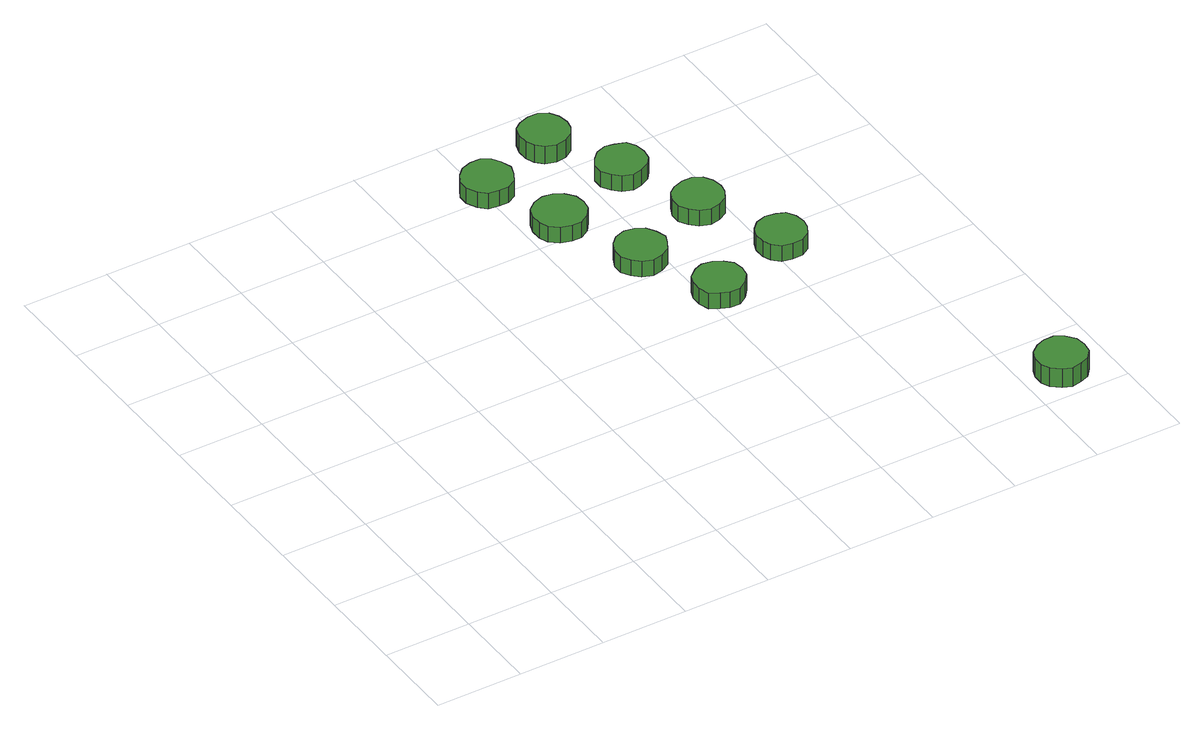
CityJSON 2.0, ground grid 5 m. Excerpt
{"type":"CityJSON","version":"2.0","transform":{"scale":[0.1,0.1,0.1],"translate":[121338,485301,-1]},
"CityObjects":{
"tree1":{"type":"SolitaryVegetationObject","attributes":{"function":"something"}},
"tree2":{"type":"SolitaryVegetationObject","attributes":{"function":"something"}},
"tree3":{"type":"SolitaryVegetationObject","attributes":{"function":"something"}},
"tree4":{"type":"SolitaryVegetationObject","attributes":{"function":"something"}},
"tree5":{"type":"SolitaryVegetationObject","attributes":{"function":"something"}},
"tree6":{"type":"SolitaryVegetationObject","attributes":{"function":"something"},"geometry":[{"type":"MultiSurface","lod":"1","boundaries":[[[0,1,2,3,4,5,6,7,8,9,10,11,12,13,14]],[[15,16,17,18,19,20,21,22,23,24,25,26,27,28,29]],[[0,29,28,1]],[[1,28,27,2]],[[2,27,26,3]],[[3,26,25,4]],[[4,25,24,5]],[[5,24,23,6]],[[6,23,22,7]],[[7,22,21,8]],[[8,21,20,9]],[[9,20,19,10]],[[10,19,18,11]],[[11,18,17,12]],[[12,17,16,13]],[[13,16,15,14]],[[14,15,29,0]]]}]},
"tree7":{"type":"SolitaryVegetationObject","attributes":{"function":"something"},"geometry":[{"type":"MultiSurface","lod":"1","boundaries":[[[30,31,32,33,34,35,36,37,38,39,40,41,42,43,44]],[[45,46,47,48,49,50,51,52,53,54,55,56,57,58,59]],[[30,59,58,31]],[[31,58,57,32]],[[32,57,56,33]],[[33,56,55,34]],[[34,55,54,35]],[[35,54,53,36]],[[36,53,52,37]],[[37,52,51,38]],[[38,51,50,39]],[[39,50,49,40]],[[40,49,48,41]],[[41,48,47,42]],[[42,47,46,43]],[[43,46,45,44]],[[44,45,59,30]]]}]},
"tree8":{"type":"SolitaryVegetationObject","attributes":{"function":"something"},"geometry":[{"type":"MultiSurface","lod":"1","boundaries":[[[60,61,62,63,64,65,66,67,68,69,70,71,72,73,74]],[[75,76,77,78,79,80,81,82,83,84,85,86,87,88,89]],[[60,89,88,61]],[[61,88,87,62]],[[62,87,86,63]],[[63,86,85,64]],[[64,85,84,65]],[[65,84,83,66]],[[66,83,82,67]],[[67,82,81,68]],[[68,81,80,69]],[[69,80,79,70]],[[70,79,78,71]],[[71,78,77,72]],[[72,77,76,73]],[[73,76,75,74]],[[74,75,89,60]]]}]},
"tree9":{"type":"SolitaryVegetationObject","attributes":{"function":"something"},"geometry":[{"type":"MultiSurface","lod":"1","boundaries":[[[90,91,92,93,94,95,96,97,98,99,100,101,102,103,104]],[[105,106,107,108,109,110,111,112,113,114,115,116,117,118,119]],[[90,119,118,91]],[[91,118,117,92]],[[92,117,116,93]],[[93,116,115,94]],[[94,115,114,95]],[[95,114,113,96]],[[96,113,112,97]],[[97,112,111,98]],[[98,111,110,99]],[[99,110,109,100]],[[100,109,108,101]],[[101,108,107,102]],[[102,107,106,103]],[[103,106,105,104]],[[104,105,119,90]]]}]},
"tree10":{"type":"SolitaryVegetationObject","attributes":{"function":"something"},"geometry":[{"type":"MultiSurface","lod":"1","boundaries":[[[120,121,122,123,124,125,126,127,128,129,130,131,132,133,134]],[[135,136,137,138,139,140,141,142,143,144,145,146,147,148,149]],[[120,149,148,121]],[[121,148,147,122]],[[122,147,146,123]],[[123,146,145,124]],[[124,145,144,125]],[[125,144,143,126]],[[126,143,142,127]],[[127,142,141,128]],[[128,141,140,129]],[[129,140,139,130]],[[130,139,138,131]],[[131,138,137,132]],[[132,137,136,133]],[[133,136,135,134]],[[134,135,149,120]]]}]},
"tree11":{"type":"SolitaryVegetationObject","attributes":{"function":"something"},"geometry":[{"type":"MultiSurface","lod":"1","boundaries":[[[150,151,152,153,154,155,156,157,158,159,160,161,162,163,164]],[[165,166,167,168,169,170,171,172,173,174,175,176,177,178,179]],[[150,179,178,151]],[[151,178,177,152]],[[152,177,176,153]],[[153,176,175,154]],[[154,175,174,155]],[[155,174,173,156]],[[156,173,172,157]],[[157,172,171,158]],[[158,171,170,159]],[[159,170,169,160]],[[160,169,168,161]],[[161,168,167,162]],[[162,167,166,163]],[[163,166,165,164]],[[164,165,179,150]]]}]},
"tree12":{"type":"SolitaryVegetationObject","attributes":{"function":"something"},"geometry":[{"type":"MultiSurface","lod":"1","boundaries":[[[180,181,182,183,184,185,186,187,188,189,190,191,192,193,194]],[[195,196,197,198,199,200,201,202,203,204,205,206,207,208,209]],[[180,209,208,181]],[[181,208,207,182]],[[182,207,206,183]],[[183,206,205,184]],[[184,205,204,185]],[[185,204,203,186]],[[186,203,202,187]],[[187,202,201,188]],[[188,201,200,189]],[[189,200,199,190]],[[190,199,198,191]],[[191,198,197,192]],[[192,197,196,193]],[[193,196,195,194]],[[194,195,209,180]]]}]},
"tree13":{"type":"SolitaryVegetationObject","attributes":{"function":"something"},"geometry":[{"type":"MultiSurface","lod":"1","boundaries":[[[210,211,212,213,214,215,216,217,218,219,220,221,222,223,224]],[[225,226,227,228,229,230,231,232,233,234,235,236,237,238,239]],[[210,239,238,211]],[[211,238,237,212]],[[212,237,236,213]],[[213,236,235,214]],[[214,235,234,215]],[[215,234,233,216]],[[216,233,232,217]],[[217,232,231,218]],[[218,231,230,219]],[[219,230,229,220]],[[220,229,228,221]],[[221,228,227,222]],[[222,227,226,223]],[[223,226,225,224]],[[224,225,239,210]]]}]},
"tree14":{"type":"SolitaryVegetationObject","attributes":{"function":"something"},"geometry":[{"type":"MultiSurface","lod":"1","boundaries":[[[240,241,242,243,244,245,246,247,248,249,250,251,252,253,254]],[[255,256,257,258,259,260,261,262,263,264,265,266,267,268,269]],[[240,269,268,241]],[[241,268,267,242]],[[242,267,266,243]],[[243,266,265,244]],[[244,265,264,245]],[[245,264,263,246]],[[246,263,262,247]],[[247,262,261,248]],[[248,261,260,249]],[[249,260,259,250]],[[250,259,258,251]],[[251,258,257,252]],[[252,257,256,253]],[[253,256,255,254]],[[254,255,269,240]]]}]},
"tree15":{"type":"SolitaryVegetationObject","attributes":{"function":"something"}},
"tree16":{"type":"SolitaryVegetationObject","attributes":{"function":"something"}},
"tree17":{"type":"SolitaryVegetationObject","attributes":{"function":"something"}}
},
"vertices":[
[217,305,14],[215,311,14],[212,316,14],[207,319,14],[201,319,14],[195,317,14],[191,313,14],[188,308,14],[188,302,14],[191,296,14],[195,292,14],[201,291,14],[207,291,14],[212,294,14],[215,299,14],[215,299,4],[212,294,4],[207,291,4],[201,291,4],[195,292,4],[191,296,4],[188,302,4],[188,308,4],[191,313,4],[195,317,4],[201,319,4],[207,319,4],[212,316,4],[215,311,4],[217,305,4],
[233,260,14],[232,266,14],[228,271,14],[223,274,14],[217,275,14],[211,273,14],[206,269,14],[204,263,14],[204,257,14],[206,252,14],[211,248,14],[217,246,14],[223,246,14],[228,249,14],[232,254,14],[232,254,4],[228,249,4],[223,246,4],[217,246,4],[211,248,4],[206,252,4],[204,257,4],[204,263,4],[206,269,4],[211,273,4],[217,275,4],[223,274,4],[228,271,4],[232,266,4],[233,260,4],
[253,213,14],[251,219,14],[248,224,14],[243,227,14],[237,228,14],[231,226,14],[227,222,14],[224,216,14],[224,210,14],[227,205,14],[231,201,14],[237,199,14],[243,200,14],[248,203,14],[251,208,14],[251,208,4],[248,203,4],[243,200,4],[237,199,4],[231,201,4],[227,205,4],[224,210,4],[224,216,4],[227,222,4],[231,226,4],[237,228,4],[243,227,4],[248,224,4],[251,219,4],[253,213,4],
[272,169,14],[271,175,14],[267,179,14],[262,182,14],[256,183,14],[251,181,14],[246,177,14],[244,172,14],[244,166,14],[246,160,14],[251,157,14],[256,155,14],[262,155,14],[267,158,14],[271,163,14],[271,163,4],[267,158,4],[262,155,4],[256,155,4],[251,157,4],[246,160,4],[244,166,4],[244,172,4],[246,177,4],[251,181,4],[256,183,4],[262,182,4],[267,179,4],[271,175,4],[272,169,4],
[261,321,15],[260,327,15],[257,332,15],[252,335,15],[246,335,15],[240,333,15],[236,330,15],[234,324,15],[234,318,15],[236,313,15],[240,309,15],[246,307,15],[252,308,15],[257,311,15],[260,316,15],[260,316,4],[257,311,4],[252,308,4],[246,307,4],[240,309,4],[236,313,4],[234,318,4],[234,324,4],[236,330,4],[240,333,4],[246,335,4],[252,335,4],[257,332,4],[260,327,4],[261,321,4],
[282,280,14],[281,286,14],[278,291,14],[272,293,14],[267,294,14],[261,292,14],[257,288,14],[254,283,14],[254,277,14],[257,272,14],[261,268,14],[267,266,14],[272,267,14],[278,270,14],[281,274,14],[281,274,4],[278,270,4],[272,267,4],[267,266,4],[261,268,4],[257,272,4],[254,277,4],[254,283,4],[257,288,4],[261,292,4],[267,294,4],[272,293,4],[278,291,4],[281,286,4],[282,280,4],
[300,234,14],[299,240,14],[296,245,14],[291,248,14],[285,248,14],[279,246,14],[275,243,14],[272,237,14],[272,231,14],[275,226,14],[279,222,14],[285,220,14],[291,221,14],[296,224,14],[299,229,14],[299,229,4],[296,224,4],[291,221,4],[285,220,4],[279,222,4],[275,226,4],[272,231,4],[272,237,4],[275,243,4],[279,246,4],[285,248,4],[291,248,4],[296,245,4],[299,240,4],[300,234,4],
[320,186,14],[319,192,14],[316,197,14],[311,199,14],[305,200,14],[299,198,14],[295,194,14],[293,189,14],[293,183,14],[295,178,14],[299,174,14],[305,173,14],[311,173,14],[316,176,14],[319,181,14],[319,181,4],[316,176,4],[311,173,4],[305,173,4],[299,174,4],[295,178,4],[293,183,4],[293,189,4],[295,194,4],[299,198,4],[305,200,4],[311,199,4],[316,197,4],[319,192,4],[320,186,4],
[386,20,15],[385,26,15],[381,31,15],[376,34,15],[370,34,15],[365,32,15],[360,28,15],[358,23,15],[358,17,15],[360,12,15],[365,8,15],[370,6,15],[376,7,15],[381,9,15],[385,14,15],[385,14,3],[381,9,3],[376,7,3],[370,6,3],[365,8,3],[360,12,3],[358,17,3],[358,23,3],[360,28,3],[365,32,3],[370,34,3],[376,34,3],[381,31,3],[385,26,3],[386,20,3]
]}
